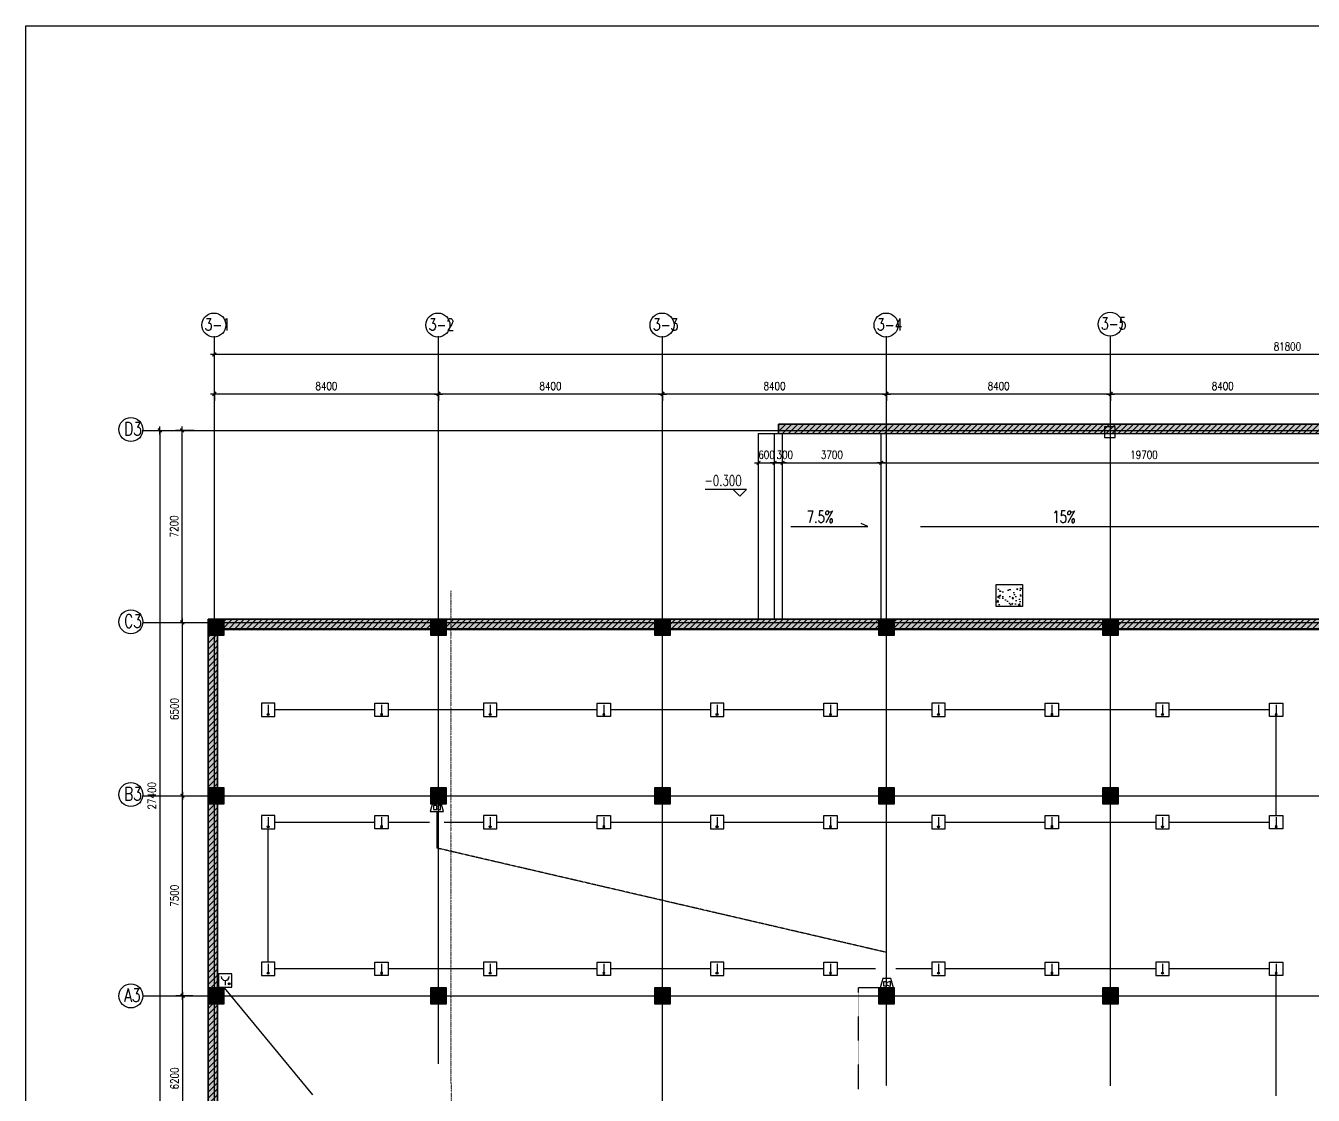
# Model space of a CAD drawing. Extents: x -170759 to 304867, y -311201 to 112352.
# Drawn here: x 23691 to 71957, y -247237 to -207136 of the extents above; entities that cross this region are included whole.
import ezdxf

# ---------------------------------------------------------------- set-up
doc = ezdxf.new("R2010")
doc.units = 0
for name, pattern in [('DOT2', [0.125, 0, -0.125]), ('DOTE', [2.42, 2, -0.2, 0.02, -0.2]), ('PHANTOM2', [1.25, 0.625, -0.125, 0.125, -0.125, 0.125, -0.125])]:
    doc.linetypes.add(name, pattern=pattern)
doc.layers.get('0').update_dxf_attribs({"linetype": 'CONTINUOUS'})
doc.layers.get('DEFPOINTS').update_dxf_attribs({"linetype": 'CONTINUOUS'})
for name, color, linetype in [('4', 2, 'DOT2'), ('AXIS', 3, 'CONTINUOUS'), ('DOTE', 251, 'CONTINUOUS'), ('EQUIP', 3, 'CONTINUOUS'), ('STAIR', 2, 'CONTINUOUS'), ('TC', 253, 'CONTINUOUS'), ('TEXT', 6, 'CONTINUOUS'), ('TXT', 3, 'CONTINUOUS'), ('WALL', 7, 'CONTINUOUS'), ('WIRE', 1, 'CONTINUOUS'), ('导线', 1, 'CONTINUOUS'), ('柱子', 170, 'CONTINUOUS'), ('消防', 1, 'CONTINUOUS')]:
    doc.layers.add(name, color=color, linetype=linetype)
doc.styles.add('DIM_FONT', font='SIMPLEX.shx', dxfattribs={"width": 0.8})
doc.styles.add('HZTXT', font='txt.shx', dxfattribs={"width": 0.8, "bigfont": 'hztxt.shx'})
doc.styles.add('STYLE1', font='txt.shx', dxfattribs={"width": 0.8, "bigfont": 'HZTXT.shx'})
doc.dimstyles.new('AXIS', dxfattribs={"dimtxt": 300, "dimasz": 1, "dimexe": 250, "dimexo": 300, "dimgap": 150, "dimtad": 1, "dimdec": 0, "dimdsep": 46, "dimtxsty": 'DIM_FONT', "dimblk": '_DIMX', "dimblk1": '_DIMX', "dimblk2": '_DIMX', "dimcen": 2.5, "dimse1": 1, "dimse2": 1, "dimclrd": 3, "dimclre": 3, "dimclrt": 7, "dimadec": 0, "dimazin": 0, "dimtfac": 1, "dimtdec": 0, "dimtix": 1, "dimtmove": 2, "dimatfit": 3, "dimldrblk": '_DIMX', "dimfxl": 0, "dimtolj": 1, "dimtzin": 0, "dimarcsym": 0})
doc.dimstyles.new('NORMAL', dxfattribs={"dimtxt": 300, "dimasz": 1, "dimexe": 250, "dimexo": 300, "dimgap": 150, "dimtad": 1, "dimdec": 0, "dimzin": 0, "dimdsep": 46, "dimtxsty": 'DIM_FONT', "dimblk": '_DIMX', "dimblk1": '_DIMX', "dimblk2": '_DIMX', "dimsah": 1, "dimcen": 2.5, "dimclrt": 7, "dimadec": 0, "dimazin": 0, "dimtfac": 1, "dimtdec": 0, "dimtix": 1, "dimtmove": 2, "dimatfit": 3, "dimldrblk": '_DIMX', "dimfxl": 0, "dimtolj": 1, "dimtzin": 0, "dimarcsym": 0})
pattern_1 = [(50, (50704.1, -264957.1), (546.554, -47.8173), [57.15, -628.65]), (355, (50704.1, -264957.1), (-105.7285, 573.17), [45.72, -502.92]), (100.451, (50749.67, -264961.1), (440.8275, 525.35), [48.57, -534.27]), (46.1842, (50704.1, -264804.7), (813.237, -126.127), [85.725, -942.975]), (96.6356, (50771.9, -264815.2), (712.213, 742.277), [72.855, -801.405]), (351.184, (50704.1, -264804.7), (712.214, 742.275), [68.58, -754.38]), (21, (50780.3, -264842.8), (454.8446, -306.7966), [57.15, -628.65]), (326, (50780.3, -264842.8), (185.406, 552.564), [45.72, -502.92]), (71.4514, (50818.2, -264868.36), (640.2495, 245.7686), [48.57, -534.27]), (37.5, (50704.12, -264957.1), (9.2658, 253.6651), [0, -496.824, 0, -510.54, 0, -504.825]), (7.5, (50704.12, -264957.1), (200.459, 300.5417), [0, -291.084, 0, -485.394, 0, -192.405]), (327.5, (50534.2, -264957.1), (406.7718, -17.18623), [0, -190.5, 0, -594.36, 0, -788.67]), (317.5, (50458, -264957.1), (444.3875, 76.2795), [0, -247.65, 0, -394.716, 0, -560.07])]

# ---------------------------------------------------------------- blocks, each defined once
blk = doc.blocks.new('_DIMX')
blk.add_line((-150, 0), (150, 0))
at = {"const_width": 50}
blk.add_lwpolyline([(-70, -70), (70, 70)], dxfattribs=at)
blk = doc.blocks.new('*D399')
at = {"layer": 'DEFPOINTS', "color": 0}
for p in [(39162, -220540, 0), (47562, -220540, 0), (39162, -220944)]:
    blk.add_point(p, dxfattribs=at)
at = {"layer": 'TC', "color": 0, "lineweight": -2}
for p, q in [((39162, -220840), (39162, -221194)), ((47561, -220944), (39163, -220944))]:
    blk.add_line(p, q, dxfattribs=at)
at = {"layer": 'TC', "color": 0, "lineweight": -2, "rotation": 180}
blk.add_blockref('_DIMX', (39162, -220944), dxfattribs=at)
at = {"layer": 'TC', "color": 0, "lineweight": -2}
blk.add_blockref('_DIMX', (47562, -220944), dxfattribs=at)
at = {"layer": 'TC', "color": 7, "insert": (43362, -220644), "char_height": 300, "attachment_point": 5, "style": 'DIM_FONT'}
blk.add_mtext('\\A1;8400', dxfattribs=at)
blk = doc.blocks.new('*D400')
at = {"layer": 'DEFPOINTS', "color": 0}
for p in [(30762, -219462), (112562, -219970), (30762, -220240)]:
    blk.add_point(p, dxfattribs=at)
at = {"layer": 'TC', "color": 0, "lineweight": -2}
for p, q in [((30762, -219940), (30762, -219212)), ((112561, -219462), (30763, -219462)), ((112562, -219670), (112562, -219212))]:
    blk.add_line(p, q, dxfattribs=at)
at = {"layer": 'TC', "color": 0, "lineweight": -2, "rotation": 180}
blk.add_blockref('_DIMX', (30762, -219462), dxfattribs=at)
at = {"layer": 'TC', "color": 0, "lineweight": -2}
blk.add_blockref('_DIMX', (112562, -219462), dxfattribs=at)
at = {"layer": 'TC', "color": 7, "insert": (70988, -219162), "char_height": 300, "attachment_point": 5, "style": 'DIM_FONT'}
blk.add_mtext('\\A1;81800', dxfattribs=at)
blk = doc.blocks.new('*D401')
at = {"layer": 'DEFPOINTS', "color": 0}
for p in [(29982, -222308), (28718, -249708), (29982, -249708)]:
    blk.add_point(p, dxfattribs=at)
at = {"layer": 'TC', "color": 0, "lineweight": -2}
for p, q in [((28718, -222309), (28718, -249707)), ((29682, -249708), (28468, -249708))]:
    blk.add_line(p, q, dxfattribs=at)
for p, rotation in [((28718, -222308), 90), ((28718, -249708), 270)]:
    blk.add_blockref('_DIMX', p, dxfattribs=dict(at, rotation=rotation))
at = {"layer": 'TC', "color": 7, "insert": (28418, -236008), "char_height": 300, "attachment_point": 5, "rotation": 90, "style": 'DIM_FONT'}
blk.add_mtext('\\A1;27400', dxfattribs=at)
blk = doc.blocks.new('*D403')
at = {"layer": 'DEFPOINTS', "color": 0}
for p in [(30255, -243507, 0), (29571, -249707), (30255, -249707, 0)]:
    blk.add_point(p, dxfattribs=at)
at = {"layer": 'TC', "color": 0, "lineweight": -2}
for p, q in [((29955, -243507), (29321, -243507)), ((29571, -243508), (29571, -249706)), ((29955, -249707), (29321, -249707))]:
    blk.add_line(p, q, dxfattribs=at)
for p, rotation in [((29571, -243507), 90), ((29571, -249707), 270)]:
    blk.add_blockref('_DIMX', p, dxfattribs=dict(at, rotation=rotation))
at = {"layer": 'TC', "color": 7, "insert": (29271, -246607), "char_height": 300, "attachment_point": 5, "rotation": 90, "style": 'DIM_FONT'}
blk.add_mtext('\\A1;6200', dxfattribs=at)
blk = doc.blocks.new('_LINKPT1')
blk.add_line((0, 0), (0, 0))
blk = doc.blocks.new('M_I17LNN')
for p, q in [((0.5, 0.5), (-0.5, 0.5)), ((-0.5, 0.5), (-0.5, -0.5)), ((0, 0), (0, -0.35)), ((0.5, -0.5), (0.5, 0.5)), ((-0.5, -0.5), (0.5, -0.5))]:
    blk.add_line(p, q)
blk.add_arc((0, 0.3), 0.3, 180, 0)
for p in [(-0.5, 0), (0, 0.5), (0.5, 0), (0, -0.5)]:
    blk.add_blockref('_LINKPT1', p)
at = {"width": 0.8, "flags": 9}
blk.add_attdef('A', (0, 0), '', height=0.00002, dxfattribs=at)
blk = doc.blocks.new('A$C040471D3')
at = {"layer": 'EQUIP'}
blk.add_circle((396, 125), 37.5, dxfattribs=at)
for points in [[(363, 144), (428, 144), (358, 125), (433, 125)], [(363, 106), (428, 106), (358, 125), (433, 125)], [(377, 157), (414, 157), (363, 144), (428, 144)], [(377, 92), (414, 92), (363, 106), (428, 106)], [(396, 162), (396, 162), (377, 157), (414, 157)], [(396, 87), (396, 87), (377, 92), (414, 92)]]:
    blk.add_solid(points, dxfattribs=at)
at = {"layer": 'EQUIP', "xscale": 500, "yscale": 500, "zscale": 500}
blk.add_blockref('M_I17LNN', (250, 250), dxfattribs=at)
blk = doc.blocks.new('A$C0C615F67')
blk.add_blockref('A$C040471D3', (0, 0))
blk = doc.blocks.new('M_I13KNT')
for p, q in [((0.5, 0.5), (-0.5, 0.5)), ((-0.5, 0.5), (-0.5, -0.5)), ((0, 0.375), (0, -0.412)), ((0.5, -0.5), (0.5, 0.5)), ((-0.5, -0.5), (0.5, -0.5))]:
    blk.add_line(p, q)
blk.add_circle((0, -0.338), 0.075)
for points in [[(-0.065, -0.3), (0.065, -0.3), (-0.075, -0.338), (0.075, -0.338)], [(-0.065, -0.375), (0.065, -0.375), (-0.075, -0.338), (0.075, -0.338)], [(-0.037, -0.273), (0.038, -0.273), (-0.065, -0.3), (0.065, -0.3)], [(-0.037, -0.402), (0.038, -0.402), (-0.065, -0.375), (0.065, -0.375)], [(0, -0.263), (0, -0.263), (-0.037, -0.273), (0.038, -0.273)], [(0, -0.412), (0, -0.412), (-0.037, -0.402), (0.038, -0.402)]]:
    blk.add_solid(points)
for p in [(-0.5, 0), (0, 0.5), (0.5, 0), (0, -0.5)]:
    blk.add_blockref('_LINKPT1', p)
at = {"width": 0.8, "flags": 9}
blk.add_attdef('A', (0, 0), '', height=0.000015, dxfattribs=at)
blk = doc.blocks.new('M_I21DXI')
for p, q in [((-0.3, 0.7), (-0.5, 0)), ((-0.5, 0), (0.5, 0)), ((0.3, 0.7), (-0.3, 0.7)), ((-0.25, 0.45), (-0.25, 0.15)), ((0, 0.45), (-0.25, 0.45)), ((-0.25, 0.15), (0, 0.15)), ((0, 0.4), (0.25, 0.5)), ((0, 0.15), (0, 0.45)), ((0.25, 0.1), (0, 0.2)), ((0.25, 0.5), (0.25, 0.1)), ((0.5, 0), (0.3, 0.7))]:
    blk.add_line(p, q)
for p in [(-0.4, 0.35), (0, 0.7), (0, 0), (0.4, 0.35)]:
    blk.add_blockref('_LINKPT1', p)
at = {"width": 0.8, "flags": 9}
blk.add_attdef('A', (0, 0), '', height=0.00002, dxfattribs=at)
blk = doc.blocks.new('*D409')
at = {"layer": 'DEFPOINTS', "color": 0}
for p in [(30762, -220540, 0), (39162, -220540, 0), (30762, -220944)]:
    blk.add_point(p, dxfattribs=at)
at = {"layer": 'TC', "color": 0, "lineweight": -2}
for p, q in [((30762, -220840), (30762, -221194)), ((39161, -220944), (30763, -220944))]:
    blk.add_line(p, q, dxfattribs=at)
at = {"layer": 'TC', "color": 0, "lineweight": -2, "rotation": 180}
blk.add_blockref('_DIMX', (30762, -220944), dxfattribs=at)
at = {"layer": 'TC', "color": 0, "lineweight": -2}
blk.add_blockref('_DIMX', (39162, -220944), dxfattribs=at)
at = {"layer": 'TC', "color": 7, "insert": (34962, -220644), "char_height": 300, "attachment_point": 5, "style": 'DIM_FONT'}
blk.add_mtext('\\A1;8400', dxfattribs=at)
blk = doc.blocks.new('*D418')
at = {"layer": 'DEFPOINTS', "color": 0}
for p in [(55962, -220540, 0), (64362, -220540, 0), (55962, -220944)]:
    blk.add_point(p, dxfattribs=at)
at = {"layer": 'TC', "color": 0, "lineweight": -2}
for p, q in [((55962, -220840), (55962, -221194)), ((64361, -220944), (55963, -220944))]:
    blk.add_line(p, q, dxfattribs=at)
at = {"layer": 'TC', "color": 0, "lineweight": -2, "rotation": 180}
blk.add_blockref('_DIMX', (55962, -220944), dxfattribs=at)
at = {"layer": 'TC', "color": 0, "lineweight": -2}
blk.add_blockref('_DIMX', (64362, -220944), dxfattribs=at)
at = {"layer": 'TC', "color": 7, "insert": (60162, -220644), "char_height": 300, "attachment_point": 5, "style": 'DIM_FONT'}
blk.add_mtext('\\A1;8400', dxfattribs=at)
blk = doc.blocks.new('*D420')
at = {"layer": 'DEFPOINTS', "color": 0}
for p in [(47562, -220540, 0), (55962, -220540, 0), (47562, -220944)]:
    blk.add_point(p, dxfattribs=at)
at = {"layer": 'TC', "color": 0, "lineweight": -2}
for p, q in [((47562, -220840), (47562, -221194)), ((55961, -220944), (47563, -220944))]:
    blk.add_line(p, q, dxfattribs=at)
at = {"layer": 'TC', "color": 0, "lineweight": -2, "rotation": 180}
blk.add_blockref('_DIMX', (47562, -220944), dxfattribs=at)
at = {"layer": 'TC', "color": 0, "lineweight": -2}
blk.add_blockref('_DIMX', (55962, -220944), dxfattribs=at)
at = {"layer": 'TC', "color": 7, "insert": (51762, -220644), "char_height": 300, "attachment_point": 5, "style": 'DIM_FONT'}
blk.add_mtext('\\A1;8400', dxfattribs=at)
blk = doc.blocks.new('*D422')
at = {"layer": 'AXIS', "color": 3, "lineweight": -2}
for p, q in [((51161, -223523), (51160, -223523)), ((51162, -223523), (51762, -223523)), ((51763, -223523), (51764, -223523))]:
    blk.add_line(p, q, dxfattribs=at)
at = {"layer": 'DEFPOINTS', "color": 0}
for p in [(51162, -223531, 0), (51762, -223523), (51762, -223531, 0)]:
    blk.add_point(p, dxfattribs=at)
at = {"layer": 'AXIS', "color": 3, "lineweight": -2}
blk.add_blockref('_DIMX', (51162, -223523), dxfattribs=at)
at = {"layer": 'AXIS', "color": 3, "lineweight": -2, "rotation": 180}
blk.add_blockref('_DIMX', (51762, -223523), dxfattribs=at)
at = {"layer": 'AXIS', "color": 7, "insert": (51462, -223223), "char_height": 300, "attachment_point": 5, "style": 'DIM_FONT'}
blk.add_mtext('\\A1;600', dxfattribs=at)
blk = doc.blocks.new('*D423')
at = {"layer": 'AXIS', "color": 3, "lineweight": -2}
for p, q in [((51761, -223523), (51760, -223523)), ((51762, -223523), (52062, -223523)), ((52063, -223523), (52064, -223523))]:
    blk.add_line(p, q, dxfattribs=at)
at = {"layer": 'DEFPOINTS', "color": 0}
for p in [(51762, -223531, 0), (52062, -223523), (52062, -223587, 0)]:
    blk.add_point(p, dxfattribs=at)
at = {"layer": 'AXIS', "color": 3, "lineweight": -2}
blk.add_blockref('_DIMX', (51762, -223523), dxfattribs=at)
at = {"layer": 'AXIS', "color": 3, "lineweight": -2, "rotation": 180}
blk.add_blockref('_DIMX', (52062, -223523), dxfattribs=at)
at = {"layer": 'AXIS', "color": 7, "insert": (52146, -223223), "char_height": 300, "attachment_point": 5, "style": 'DIM_FONT'}
blk.add_mtext('\\A1;300', dxfattribs=at)
blk = doc.blocks.new('*D424')
at = {"layer": 'DEFPOINTS', "color": 0}
for p in [(64362, -220540, 0), (72762, -220540, 0), (64362, -220944)]:
    blk.add_point(p, dxfattribs=at)
at = {"layer": 'TC', "color": 0, "lineweight": -2}
for p, q in [((64362, -220840), (64362, -221194)), ((72761, -220944), (64363, -220944))]:
    blk.add_line(p, q, dxfattribs=at)
at = {"layer": 'TC', "color": 0, "lineweight": -2, "rotation": 180}
blk.add_blockref('_DIMX', (64362, -220944), dxfattribs=at)
at = {"layer": 'TC', "color": 0, "lineweight": -2}
blk.add_blockref('_DIMX', (72762, -220944), dxfattribs=at)
at = {"layer": 'TC', "color": 7, "insert": (68562, -220644), "char_height": 300, "attachment_point": 5, "style": 'DIM_FONT'}
blk.add_mtext('\\A1;8400', dxfattribs=at)

msp = doc.modelspace()

# ---------------------------------------------------------------- hatches: boundary and pattern name
at = {"layer": 'WALL'}
h = msp.add_hatch(dxfattribs=at)
h.set_pattern_fill('AR-CONC', color=256, scale=3, style=0)
h.set_pattern_definition(pattern_1)
h.paths.add_polyline_path([(110991.64473, -245327.46476), (112791.64473, -245327.46476), (112791.64473, -222077.46476), (51913.70716, -222077.46476), (51913.70716, -222427.46476), (112441.64473, -222427.46476), (112441.64473, -243587.46476), (110991.64473, -243587.46476), (110991.64473, -243887.46476), (112441.64473, -243887.46476), (112441.64473, -245087.46476), (110991.64473, -245087.46476)])
h = msp.add_hatch(dxfattribs=at)
h.set_pattern_fill('ANSI31', color=256, scale=50, style=0)
h.set_pattern_definition([(45, (50704.12, -266220.2), (-112.2532, 112.2532), [])])
h.paths.add_polyline_path([(110991.64473, -245327.46476), (112791.64473, -245327.46476), (112791.64473, -222077.46476), (51913.70716, -222077.46476), (51913.70716, -222427.46476), (112441.64473, -222427.46476), (112441.64473, -243587.46476), (110991.64473, -243587.46476), (110991.64473, -243887.46476), (112441.64473, -243887.46476), (112441.64473, -245087.46476), (110991.64473, -245087.46476)])
h = msp.add_hatch(dxfattribs=at)
h.set_pattern_fill('AR-CONC', color=256, scale=3, style=0)
h.set_pattern_definition(pattern_1)
h.paths.add_polyline_path([(60067.49529, -228910.88697), (61052.17612, -228910.88697), (61052.17612, -228090.81458), (60067.49529, -228090.81458)])
h = msp.add_hatch(dxfattribs=at)
h.set_pattern_fill('AR-CONC', color=256, scale=3, style=0)
h.set_pattern_definition(pattern_1)
h.paths.add_polyline_path([(30641.64473, -251318.21757), (30641.64473, -249827.46476), (30531.64473, -249827.46476), (30531.64473, -229387.46476), (78961.64473, -229387.46476), (78961.64473, -229787.46476), (30881.64473, -229793.94604), (30881.64473, -249587.46476), (32331.64473, -249587.46476), (32331.64473, -249827.46476), (30881.64473, -249827.46476), (30881.64473, -251078.21757), (32331.64473, -251078.21757), (32331.64473, -251318.21757)])
h = msp.add_hatch(dxfattribs=at)
h.set_pattern_fill('ANSI31', color=256, scale=50, style=0)
h.set_pattern_definition([(45, (50704.26, -266016.04), (-112.2532, 112.2532), [])])
h.paths.add_polyline_path([(30641.78748, -251318.21755), (30641.78748, -249827.46474), (30531.78748, -249827.46474), (30531.78748, -229387.46474), (78961.78748, -229387.46474), (78961.78748, -229787.46474), (30881.78748, -229793.94602), (30881.78748, -249587.46474), (32331.78748, -249587.46474), (32331.78748, -249827.46474), (30881.78748, -249827.46474), (30881.78748, -251078.21755), (32331.78748, -251078.21755), (32331.78748, -251318.21755)])
at = {"layer": '柱子'}
for points in [[(30531.64473, -229387.46476), (30531.64473, -229987.46476), (31131.64473, -229987.46476), (31131.64473, -229387.46476)], [(38861.64473, -229387.46476), (38861.64473, -229987.46476), (39461.64473, -229987.46476), (39461.64473, -229387.46476)], [(47261.64473, -229387.46476), (47261.64473, -229987.46476), (47861.64473, -229987.46476), (47861.64473, -229387.46476)], [(55661.64473, -229387.46476), (55661.64473, -229987.46476), (56261.64473, -229987.46476), (56261.64473, -229387.46476)], [(64061.64473, -229387.46476), (64061.64473, -229987.46476), (64661.64473, -229987.46476), (64661.64473, -229387.46476)], [(30531.64473, -235707.46476), (30531.64473, -236307.46476), (31131.64473, -236307.46476), (31131.64473, -235707.46476)], [(38861.64473, -235707.46476), (38861.64473, -236307.46476), (39461.64473, -236307.46476), (39461.64473, -235707.46476)], [(47261.64473, -235707.46476), (47261.64473, -236307.46476), (47861.64473, -236307.46476), (47861.64473, -235707.46476)], [(55661.64473, -235707.46476), (55661.64473, -236307.46476), (56261.64473, -236307.46476), (56261.64473, -235707.46476)], [(64061.64473, -235707.46476), (64061.64473, -236307.46476), (64661.64473, -236307.46476), (64661.64473, -235707.46476)], [(30531.64473, -243207.46476), (30531.64473, -243807.46476), (31131.64473, -243807.46476), (31131.64473, -243207.46476)], [(38861.64473, -243207.46476), (38861.64473, -243807.46476), (39461.64473, -243807.46476), (39461.64473, -243207.46476)], [(47261.64473, -243207.46476), (47261.64473, -243807.46476), (47861.64473, -243807.46476), (47861.64473, -243207.46476)], [(55661.64473, -243207.46476), (55661.64473, -243807.46476), (56261.64473, -243807.46476), (56261.64473, -243207.46476)], [(64061.64473, -243207.46476), (64061.64473, -243807.46476), (64661.64473, -243807.46476), (64661.64473, -243207.46476)]]:
    msp.add_hatch(color=170, dxfattribs=at).paths.add_polyline_path(points)

# ---------------------------------------------------------------- linework, layer by layer
for points in [[(23691.29394, -207136.00506), (122198.68585, -207136.00506), (122198.68585, -276690.42936), (23691.29394, -276690.42936)], [(60067.49529, -228090.81458), (61052.17612, -228090.81458), (61052.17612, -228910.88697), (60067.49529, -228910.88697)]]:
    msp.add_lwpolyline(points, close=True)
at = {"layer": 'DOTE', "color": 251, "linetype": 'DOTE', "ltscale": 0.5}
for p, q in [((30761.64473, -243197.46476, 0), (30761.64473, -218775.83923, 0)), ((39161.64473, -246056.25182, 0), (39161.64473, -218775.83923, 0)), ((47561.64473, -248920.81511, 0), (47561.64473, -218775.83923, 0)), ((55961.64473, -246879.92722, 0), (55961.64473, -218775.83923, 0)), ((64361.64473, -246879.30854, 0), (64361.64473, -218775.83923, 0)), ((28058.98715, -222307.46476, 0), (116504.73377, -222307.46476, 0)), ((28090.19579, -229507.46476, 0), (30937.46591, -229507.46476, 0)), ((30937.46591, -229507.46476, 0), (116504.73377, -229507.46476, 0)), ((28090.19579, -236007.46476, 0), (30937.46591, -236007.46476, 0)), ((30937.46591, -236007.46476, 0), (116504.73377, -236007.46476, 0)), ((30761.64473, -251981.40178, 0), (30761.64473, -240876.0697, 0)), ((28090.19579, -243507.46476, 0), (73209.46591, -243507.46476, 0))]:
    msp.add_line(p, q, dxfattribs=at)
at = {"layer": 'DOTE', "color": 251, "linetype": 'DOT2', "ltscale": 2}
msp.add_line((39624.76884, -228321.32978), (39642.30424, -268061.43351), dxfattribs=at)
at = {"layer": 'STAIR'}
for p, q in [((51161.64473, -229387.46476, 0), (51161.64473, -222427.46476, 0)), ((51761.64473, -229387.46476, 0), (51761.64473, -222427.46476, 0)), ((52061.64473, -229387.46476, 0), (52061.64473, -222427.46476, 0)), ((55761.64473, -229387.46476, 0), (55761.64473, -222427.46476, 0))]:
    msp.add_line(p, q, dxfattribs=at)
at = {"layer": 'TC'}
for centre in [(30743.18783, -218357.79655), (39143.18783, -218357.79655, 0), (47543.18783, -218357.79655, 0), (55943.18783, -218357.79655, 0), (64343.18783, -218326.44434, 0), (27632.74182, -222276.49639), (27632.74182, -229484.98759), (27632.74182, -235962.06966), (27632.74182, -243513.2408)]:
    msp.add_circle(centre, 449.77374, dxfattribs=at)
at = {"layer": 'TEXT', "color": 3}
msp.add_lwpolyline([(50216.02025, -224525.30301), (50466.02025, -224775.40165), (50716.02025, -224525.30301), (49158.33412, -224525.30301)], dxfattribs=at)
at = {"layer": 'TXT', "color": 3, "linetype": 'Continuous'}
for p, q in [((55262.29652, -225907.46476, 0), (55013.95402, -225799.66868)), ((52374.7044, -225907.46476, 0), (55262.29652, -225907.46476, 0)), ((57229.97572, -225907.46476, 0), (73252.77315, -225907.46476, 0))]:
    msp.add_line(p, q, dxfattribs=at)
at = {"layer": 'WALL'}
for p, q in [((51161.64473, -222427.46476, 0), (112791.64473, -222427.46476, 0)), ((51913.70716, -222077.46476, 0), (112791.64473, -222077.46476, 0)), ((51913.70716, -222427.46476, 0), (51913.70716, -222077.46476, 0)), ((30531.64473, -229387.46476, 0), (78761.64473, -229387.46476, 0)), ((30531.64473, -249827.46476, 0), (30531.64473, -229387.46476, 0)), ((30881.64473, -249587.46476, 0), (30881.64473, -229737.46476, 0))]:
    msp.add_line(p, q, dxfattribs=at)
at = {"layer": 'WALL', "elevation": 0}
for points in [[(110991.64473, -245327.46476), (112791.64473, -245327.46476), (112791.64473, -222077.46476), (51913.70716, -222077.46476), (51913.70716, -222427.46476), (112441.64473, -222427.46476), (112441.64473, -243587.46476), (110991.64473, -243587.46476), (110991.64473, -243887.46476), (112441.64473, -243887.46476), (112441.64473, -245087.46476), (110991.64473, -245087.46476)], [(64130.15444, -222571.29593), (64530.15444, -222571.29593), (64530.15444, -222171.29593), (64130.15444, -222171.29593)], [(30641.64473, -251318.21757), (30641.64473, -249827.46476), (30531.64473, -249827.46476), (30531.64473, -229387.46476), (78961.64473, -229387.46476), (78961.64473, -229787.46476), (30881.64473, -229793.94604), (30881.64473, -249587.46476), (32331.64473, -249587.46476), (32331.64473, -249827.46476), (30881.64473, -249827.46476), (30881.64473, -251078.21757), (32331.64473, -251078.21757), (32331.64473, -251318.21757)], [(30646.13012, -229793.94604), (31046.13012, -229793.94604), (31046.13012, -229393.94604), (30646.13012, -229393.94604)], [(38961.64473, -229793.94604), (39361.64473, -229793.94604), (39361.64473, -229393.94604), (38961.64473, -229393.94604)], [(47361.64473, -229793.94604), (47761.64473, -229793.94604), (47761.64473, -229393.94604), (47361.64473, -229393.94604)], [(55761.64473, -229793.94604), (56161.64473, -229793.94604), (56161.64473, -229393.94604), (55761.64473, -229393.94604)], [(64130.15444, -229787.46476), (64530.15444, -229787.46476), (64530.15444, -229387.46476), (64130.15444, -229387.46476)], [(30646.13012, -236207.46476), (31046.13012, -236207.46476), (31046.13012, -235807.46476), (30646.13012, -235807.46476)], [(38961.64473, -236207.46476), (39361.64473, -236207.46476), (39361.64473, -235807.46476), (38961.64473, -235807.46476)], [(47361.64473, -236207.46476), (47761.64473, -236207.46476), (47761.64473, -235807.46476), (47361.64473, -235807.46476)], [(55761.64473, -236207.46476), (56161.64473, -236207.46476), (56161.64473, -235807.46476), (55761.64473, -235807.46476)], [(64161.64473, -236207.46476), (64561.64473, -236207.46476), (64561.64473, -235807.46476), (64161.64473, -235807.46476)], [(30646.13012, -243707.46476), (31046.13012, -243707.46476), (31046.13012, -243307.46476), (30646.13012, -243307.46476)], [(38961.64473, -243707.46476), (39361.64473, -243707.46476), (39361.64473, -243307.46476), (38961.64473, -243307.46476)], [(47361.64473, -243707.46476), (47761.64473, -243707.46476), (47761.64473, -243307.46476), (47361.64473, -243307.46476)], [(55761.64473, -243707.46476), (56161.64473, -243707.46476), (56161.64473, -243307.46476), (55761.64473, -243307.46476)], [(64161.64473, -243707.46476), (64561.64473, -243707.46476), (64561.64473, -243307.46476), (64161.64473, -243307.46476)]]:
    msp.add_lwpolyline(points, close=True, dxfattribs=at)
for points in [[(78761.64473, -229388.05209), (78390.77454, -229387.46476), (30531.64473, -229387.46476), (30531.64473, -249827.46476), (30641.64473, -249827.46476)], [(30881.64473, -249587.46476), (30881.64473, -229737.46476), (78761.64473, -229737.46476)]]:
    msp.add_lwpolyline(points, dxfattribs=at)
at = {"layer": 'WIRE'}
for p, q in [((36782.76608, -232791.3304, 0), (33025.00877, -232791.3304, 0)), ((40855.00877, -232791.3304, 0), (37282.76608, -232791.3304, 0)), ((45112.76608, -232791.3304, 0), (41355.00877, -232791.3304, 0)), ((49355.00877, -232791.3304, 0), (45612.76608, -232791.3304, 0)), ((53612.76608, -232791.3304, 0), (49855.00877, -232791.3304, 0)), ((57655.00877, -232791.3304, 0), (54112.76608, -232791.3304, 0)), ((61912.76608, -232791.3304, 0), (58155.00877, -232791.3304, 0)), ((66055.00877, -232791.3304, 0), (62412.76608, -232791.3304, 0)), ((70312.76608, -232791.3304, 0), (66555.00877, -232791.3304, 0)), ((70562.76608, -236748.08976, 0), (70562.76608, -233041.3304, 0)), ((32775.00877, -242243.54532, 0), (32775.00877, -237248.08976, 0)), ((33025.00877, -236998.08976, 0), (36782.76608, -236998.08976, 0)), ((37282.76608, -236998.08976, 0), (38821.65788, -236998.08976, 0)), ((39379.90045, -236998.08976, 0), (40855.00877, -236998.08976, 0)), ((41355.00877, -236998.08976, 0), (45112.76608, -236998.08976, 0)), ((45612.76608, -236998.08976, 0), (49355.00877, -236998.08976, 0)), ((49855.00877, -236998.08976, 0), (53612.76608, -236998.08976, 0)), ((54112.76608, -236998.08976, 0), (57655.00877, -236998.08976, 0)), ((58155.00877, -236998.08976, 0), (61912.76608, -236998.08976, 0)), ((62412.76608, -236998.08976, 0), (66055.00877, -236998.08976, 0)), ((66555.00877, -236998.08976, 0), (70312.76608, -236998.08976, 0)), ((36782.76608, -242493.54532, 0), (33025.00877, -242493.54532, 0)), ((40855.00877, -242493.54532, 0), (37282.76608, -242493.54532, 0)), ((45112.76608, -242493.54532, 0), (41355.00877, -242493.54532, 0)), ((49355.00877, -242493.54532, 0), (45612.76608, -242493.54532, 0)), ((53612.76608, -242493.54532, 0), (49855.00877, -242493.54532, 0)), ((55540.45406, -242493.54532, 0), (54112.76608, -242493.54532, 0)), ((57655.00877, -242493.54532, 0), (56307.73198, -242493.54532, 0)), ((61912.76608, -242493.54532, 0), (58155.00877, -242493.54532, 0)), ((66055.00877, -242493.54532, 0), (62412.76608, -242493.54532, 0)), ((70312.76608, -242493.54532, 0), (66555.00877, -242493.54532, 0)), ((70562.76608, -247257.46476, 0), (70562.76608, -242743.54532, 0))]:
    msp.add_line(p, q, dxfattribs=at)
at = {"layer": '柱子', "color": 170, "elevation": 0}
for points in [[(30531.64473, -229387.46476), (30531.64473, -229987.46476), (31131.64473, -229987.46476), (31131.64473, -229387.46476), (30531.64473, -229387.46476)], [(38861.64473, -229387.46476), (38861.64473, -229987.46476), (39461.64473, -229987.46476), (39461.64473, -229387.46476), (38861.64473, -229387.46476)], [(47261.64473, -229387.46476), (47261.64473, -229987.46476), (47861.64473, -229987.46476), (47861.64473, -229387.46476), (47261.64473, -229387.46476)], [(55661.64473, -229387.46476), (55661.64473, -229987.46476), (56261.64473, -229987.46476), (56261.64473, -229387.46476), (55661.64473, -229387.46476)], [(64061.64473, -229387.46476), (64061.64473, -229987.46476), (64661.64473, -229987.46476), (64661.64473, -229387.46476), (64061.64473, -229387.46476)], [(30531.64473, -235707.46476), (30531.64473, -236307.46476), (31131.64473, -236307.46476), (31131.64473, -235707.46476), (30531.64473, -235707.46476)], [(38861.64473, -235707.46476), (38861.64473, -236307.46476), (39461.64473, -236307.46476), (39461.64473, -235707.46476), (38861.64473, -235707.46476)], [(47261.64473, -235707.46476), (47261.64473, -236307.46476), (47861.64473, -236307.46476), (47861.64473, -235707.46476), (47261.64473, -235707.46476)], [(55661.64473, -235707.46476), (55661.64473, -236307.46476), (56261.64473, -236307.46476), (56261.64473, -235707.46476), (55661.64473, -235707.46476)], [(64061.64473, -235707.46476), (64061.64473, -236307.46476), (64661.64473, -236307.46476), (64661.64473, -235707.46476), (64061.64473, -235707.46476)], [(30531.64473, -243207.46476), (30531.64473, -243807.46476), (31131.64473, -243807.46476), (31131.64473, -243207.46476), (30531.64473, -243207.46476)], [(38861.64473, -243207.46476), (38861.64473, -243807.46476), (39461.64473, -243807.46476), (39461.64473, -243207.46476), (38861.64473, -243207.46476)], [(47261.64473, -243207.46476), (47261.64473, -243807.46476), (47861.64473, -243807.46476), (47861.64473, -243207.46476), (47261.64473, -243207.46476)], [(55661.64473, -243207.46476), (55661.64473, -243807.46476), (56261.64473, -243807.46476), (56261.64473, -243207.46476), (55661.64473, -243207.46476)], [(64061.64473, -243207.46476), (64061.64473, -243807.46476), (64661.64473, -243807.46476), (64661.64473, -243207.46476), (64061.64473, -243207.46476)]]:
    msp.add_lwpolyline(points, dxfattribs=at)
at = {"layer": '消防', "linetype": 'PHANTOM2'}
for p, q in [((39095.70682, -236593.62464, 0), (39095.70682, -237968.73513, 0)), ((55961.64473, -241883.32343, 0), (39095.70682, -237968.73513, 0)), ((55961.64473, -242857.46476, 0), (55961.64473, -241883.32343, 0)), ((54907.62865, -247003.92156), (54907.62865, -243207.46476)), ((55661.64473, -243207.46476, 0), (54907.62865, -243207.46476, 0))]:
    msp.add_line(p, q, dxfattribs=at)
at = {"layer": '消防'}
msp.add_line((31131.64473, -243207.46476, 0), (34438.06978, -247216.6783, 0), dxfattribs=at)

# ---------------------------------------------------------------- block references
at = {"layer": 'EQUIP', "yscale": 500, "zscale": 500}
for name, p, xscale in [('M_I13KNT', (32775.00877, -232791.3304, 0), 500), ('M_I13KNT', (37032.76608, -232791.3304, 0), -500), ('M_I13KNT', (41105.00877, -232791.3304, 0), 500), ('M_I13KNT', (45362.76608, -232791.3304, 0), -500), ('M_I13KNT', (49605.00877, -232791.3304, 0), 500), ('M_I13KNT', (53862.76608, -232791.3304, 0), -500), ('M_I13KNT', (57905.00877, -232791.3304, 0), 500), ('M_I13KNT', (62162.76608, -232791.3304, 0), -500), ('M_I13KNT', (66305.00877, -232791.3304, 0), 500), ('M_I13KNT', (70562.76608, -232791.3304, 0), -500), ('M_I21DXI', (39095.70682, -236593.62464, 0), 500), ('M_I13KNT', (32775.00877, -236998.08976, 0), 500), ('M_I13KNT', (37032.76608, -236998.08976, 0), -500), ('M_I13KNT', (41105.00877, -236998.08976, 0), 500), ('M_I13KNT', (45362.76608, -236998.08976, 0), -500), ('M_I13KNT', (49605.00877, -236998.08976, 0), 500), ('M_I13KNT', (53862.76608, -236998.08976, 0), -500), ('M_I13KNT', (57905.00877, -236998.08976, 0), 500), ('M_I13KNT', (62162.76608, -236998.08976, 0), -500), ('M_I13KNT', (66305.00877, -236998.08976, 0), 500), ('M_I13KNT', (70562.76608, -236998.08976, 0), -500), ('M_I13KNT', (32775.00877, -242493.54532, 0), 500), ('M_I13KNT', (37032.76608, -242493.54532, 0), -500), ('M_I13KNT', (41105.00877, -242493.54532, 0), 500), ('M_I13KNT', (45362.76608, -242493.54532, 0), -500), ('M_I13KNT', (49605.00877, -242493.54532, 0), 500), ('M_I13KNT', (53862.76608, -242493.54532, 0), -500), ('M_I13KNT', (57905.00877, -242493.54532, 0), 500), ('M_I13KNT', (62162.76608, -242493.54532, 0), -500), ('M_I13KNT', (66305.00877, -242493.54532, 0), 500), ('M_I13KNT', (70562.76608, -242493.54532, 0), -500), ('M_I21DXI', (55968.30611, -243207.46476, 0), 500)]:
    msp.add_blockref(name, p, dxfattribs=dict(at, xscale=xscale))
at = {"layer": '导线'}
msp.add_blockref('A$C0C615F67', (30917.6599, -243182.84202), dxfattribs=at)

# ---------------------------------------------------------------- texts
at = {"layer": '4', "style": 'STYLE1', "width": 0.75}
for s, height, p in [('3-1', 450, (30399.8629, -218562.53488)), ('3-2', 450, (38799.8629, -218562.53488, 0)), ('3-3', 450, (47199.8629, -218562.53488, 0)), ('3-4', 450, (55599.8629, -218562.53488, 0)), ('3-5', 450, (63999.8629, -218531.18267, 0)), ('D3', 500, (27382.4759, -222496.67348)), ('C3', 500, (27382.4759, -229705.16468)), ('B3', 500, (27382.4759, -236182.24675)), ('A3', 500, (27382.4759, -243733.41789))]:
    msp.add_text(s, height=height, dxfattribs=at).set_placement(p)
at = {"layer": 'TEXT', "color": 3, "style": 'HZTXT', "width": 0.7}
msp.add_text('-0.300', height=400, dxfattribs=at).set_placement((49135.94732, -224388.65118))
at = {"layer": 'TXT', "color": 3, "linetype": 'Continuous', "style": 'HZTXT', "width": 0.7}
for s, p in [('7.5%', (52971.7679, -225774.45327)), ('15%', (62179.53391, -225774.45327))]:
    msp.add_text(s, height=450, dxfattribs=at).set_placement(p)

# ---------------------------------------------------------------- dimensions: what is measured, and where the dimension line sits
at = {"layer": 'AXIS'}
dim = msp.add_linear_dim(base=(51761.64473, -223523.41254), p1=(51161.64473, -223530.52153, 0), p2=(51761.64473, -223530.52153, 0), dimstyle='AXIS', dxfattribs=at)
dim.commit()
dim.dimension.update_dxf_attribs({"geometry": '*D422', "text_midpoint": (51461.64473, -223223.41254)})
dim = msp.add_linear_dim(base=(52061.64473, -223523.41254), p1=(51761.64473, -223530.52153, 0), p2=(52061.64473, -223587.39235, 0), dimstyle='AXIS', override={"dimse1": 1}, dxfattribs=at)
dim.commit()
dim.dimension.update_dxf_attribs({"geometry": '*D423', "text_midpoint": (52146.47387, -223223.41254), "dimtype": 160})
for base, p1, p2 in [((55761.64473, -223523.41254), (52061.64473, -223587.39235, 0), (55761.64473, -223523.42577, 0)), ((75461.64473, -223523.41254), (55761.64473, -223523.42577, 0), (75461.64473, -223991.3369, 0))]:
    msp.add_linear_dim(base=base, p1=p1, p2=p2, dimstyle='AXIS', override={"dimse1": 1}, dxfattribs=at).render()
at = {"layer": 'TC'}
dim = msp.add_linear_dim(base=(30761.64473, -219462.22883), p1=(112561.64473, -219970.28143), p2=(30761.64473, -220239.63165), dimstyle='NORMAL', dxfattribs=at)
dim.commit()
dim.dimension.update_dxf_attribs({"geometry": '*D400', "text_midpoint": (70988.01417, -219162.22883), "dimtype": 160})
for base, p1, p2, picture, middle in [((30761.64473, -220943.65729), (39161.64473, -220539.63165, 0), (30761.64473, -220539.63165, 0), '*D409', (34961.64473, -220643.65729)), ((39161.64473, -220943.65729), (47561.64473, -220539.63165, 0), (39161.64473, -220539.63165, 0), '*D399', (43361.64473, -220643.65729)), ((47561.64473, -220943.65729), (55961.64473, -220539.63165, 0), (47561.64473, -220539.63165, 0), '*D420', (51761.64473, -220643.65729)), ((55961.64473, -220943.65729), (64361.64473, -220539.63165, 0), (55961.64473, -220539.63165, 0), '*D418', (60161.64473, -220643.65729)), ((64361.64473, -220943.65729), (72761.64473, -220539.63165, 0), (64361.64473, -220539.63165, 0), '*D424', (68561.64473, -220643.65729))]:
    dim = msp.add_linear_dim(base=base, p1=p1, p2=p2, dimstyle='NORMAL', override={"dimse1": 1}, dxfattribs=at)
    dim.commit()
    dim.dimension.update_dxf_attribs({"geometry": picture, "text_midpoint": middle})
dim = msp.add_linear_dim(base=(28717.67135, -249708.46476), p1=(29981.60241, -222308.46476), p2=(29981.60241, -249708.46476), angle=90, dimstyle='NORMAL', override={"dimse1": 1}, dxfattribs=at)
dim.commit()
dim.dimension.update_dxf_attribs({"geometry": '*D401', "text_midpoint": (28417.67135, -236008.46476)})
for base, p1, p2 in [((29551.70833, -222307.46476), (30300.36496, -229507.46476), (30300.36496, -222307.46476, 0)), ((29565.7785, -229507.46476), (29379.72989, -236007.46476, 0), (29379.72989, -229507.46476, 0)), ((29565.7785, -236007.46476), (29379.72989, -243507.46476, 0), (29379.72989, -236007.46476, 0))]:
    msp.add_linear_dim(base=base, p1=p1, p2=p2, angle=90, dimstyle='NORMAL', override={"dimse1": 1}, dxfattribs=at).render()
dim = msp.add_linear_dim(base=(29571.30478, -249707.46476), p1=(30254.97058, -243507.46476, 0), p2=(30254.97058, -249707.46476, 0), angle=90, dimstyle='NORMAL', dxfattribs=at)
dim.commit()
dim.dimension.update_dxf_attribs({"geometry": '*D403', "text_midpoint": (29271.30478, -246607.46476)})

doc.saveas('drawing.dxf')
